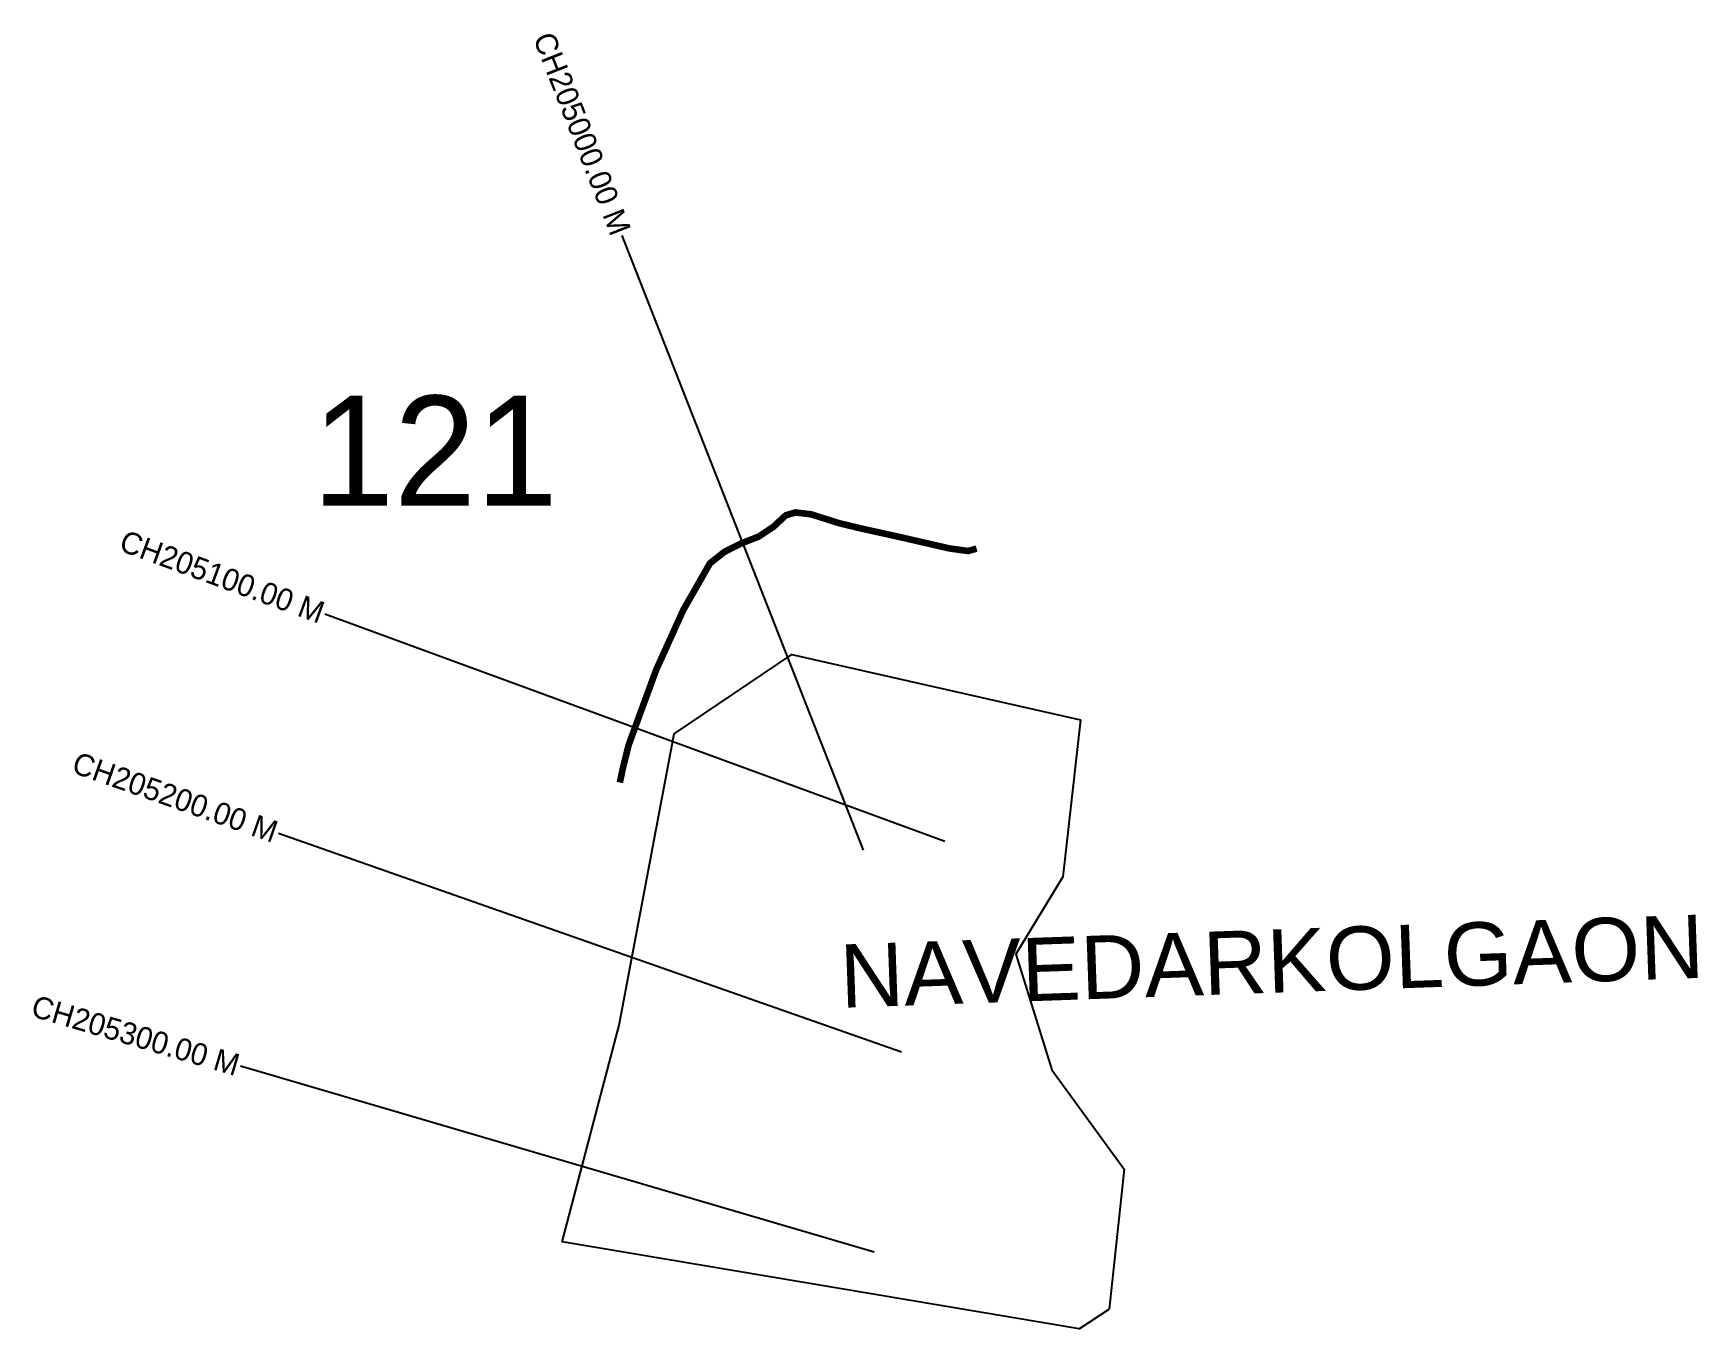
# Model space of a CAD drawing. Header units: metres. Extents: x 274698 to 275454, y 2079321 to 2079909.
import ezdxf
from ezdxf.enums import TextEntityAlignment as Align

# ---------------------------------------------------------------- set-up
doc = ezdxf.new("R2010")
doc.units = ezdxf.units.M
for name, color, linetype in [('ARTIFICIALLY PROTECTED', 4, 'Continuous'), ('CS', 134, 'Continuous'), ('CSMark', 6, 'Continuous'), ('village', 3, 'Continuous'), ('VILLAGE NAME', 250, 'Continuous')]:
    doc.layers.add(name, color=color, linetype=linetype)

msp = doc.modelspace()

# ---------------------------------------------------------------- linework, layer by layer
at = {"color": 6}
msp.add_lwpolyline([(275173.48, 2079320.68), (275187.12, 2079329.57)], dxfattribs=at)
at = {"layer": 'ARTIFICIALLY PROTECTED', "const_width": 3, "flags": 128}
msp.add_lwpolyline([(275126.83, 2079675.05), (275122.91, 2079673.95), (275114.27, 2079675.17), (275093.14, 2079680.04), (275074.15, 2079684.24), (275064.28, 2079686.62), (275051.74, 2079690.6), (275044.53, 2079691.49), (275040.12, 2079690.17), (275034.58, 2079684.99), (275027.85, 2079680.52), (275019.5, 2079677.25), (275012.19, 2079673.52), (275005.7, 2079668.38), (274997.46, 2079653.96), (274993.54, 2079647.11), (274981.23, 2079619.91), (274968.76, 2079585.88), (274966.16, 2079575.51), (274964.75, 2079568.8)], dxfattribs=at)
at = {"layer": 'CS'}
for p, q in [((275075.41, 2079538.05), (274965.78, 2079817.3)), ((275112.45, 2079542.04), (274830.75, 2079645.23)), ((275092.69, 2079446.37), (274809.61, 2079545.69)), ((275080.29, 2079355.44), (274792.43, 2079439.91))]:
    msp.add_line(p, q, dxfattribs=at)
at = {"layer": 'village', "color": 6}
for points in [[(275173.48, 2079320.68, 0), (274938.58, 2079360.1, 0), (274964.51, 2079458.6, 0), (274989.49, 2079590.92, 0), (275042.91, 2079626.99, 0), (275174.07, 2079597.3, 0), (275166.07, 2079526, 0), (275144.65, 2079490.83, 0), (275161.06, 2079438.34, 0)], [(275161.06, 2079438.34, 0), (275193.81, 2079393.21, 0), (275187.12, 2079329.57, 0)]]:
    msp.add_polyline3d(points, dxfattribs=at)

# ---------------------------------------------------------------- texts
at = {"insert": (274824.99, 2079744.49), "char_height": 50, "attachment_point": 1}
msp.add_mtext_dynamic_manual_height_columns('121', width=84.3741, gutter_width=1, heights=[74.19], dxfattribs=at)
at = {"layer": 'CSMark'}
for s, rotation, p in [('CH205000.00 M', 291.43468, (274965.42, 2079818.23)), ('CH205100.00 M', 339.88175, (274829.81, 2079645.57)), ('CH205200.00 M', 340.66761, (274808.66, 2079546.02)), ('CH205300.00 M', 343.64614, (274791.47, 2079440.19))]:
    msp.add_text(s, height=10, rotation=rotation, dxfattribs=at).set_placement(p, align=Align.MIDDLE_RIGHT)
at = {"layer": 'VILLAGE NAME', "insert": (275064.23, 2079495.16), "char_height": 28.7483, "attachment_point": 1, "rotation": 2}
msp.add_mtext_dynamic_manual_height_columns('{\\fArial|b0|i0|c0|p34;NAVEDARKOLGAON}', width=726.9295, gutter_width=543.74, heights=[0], dxfattribs=at)

doc.saveas('drawing.dxf')
